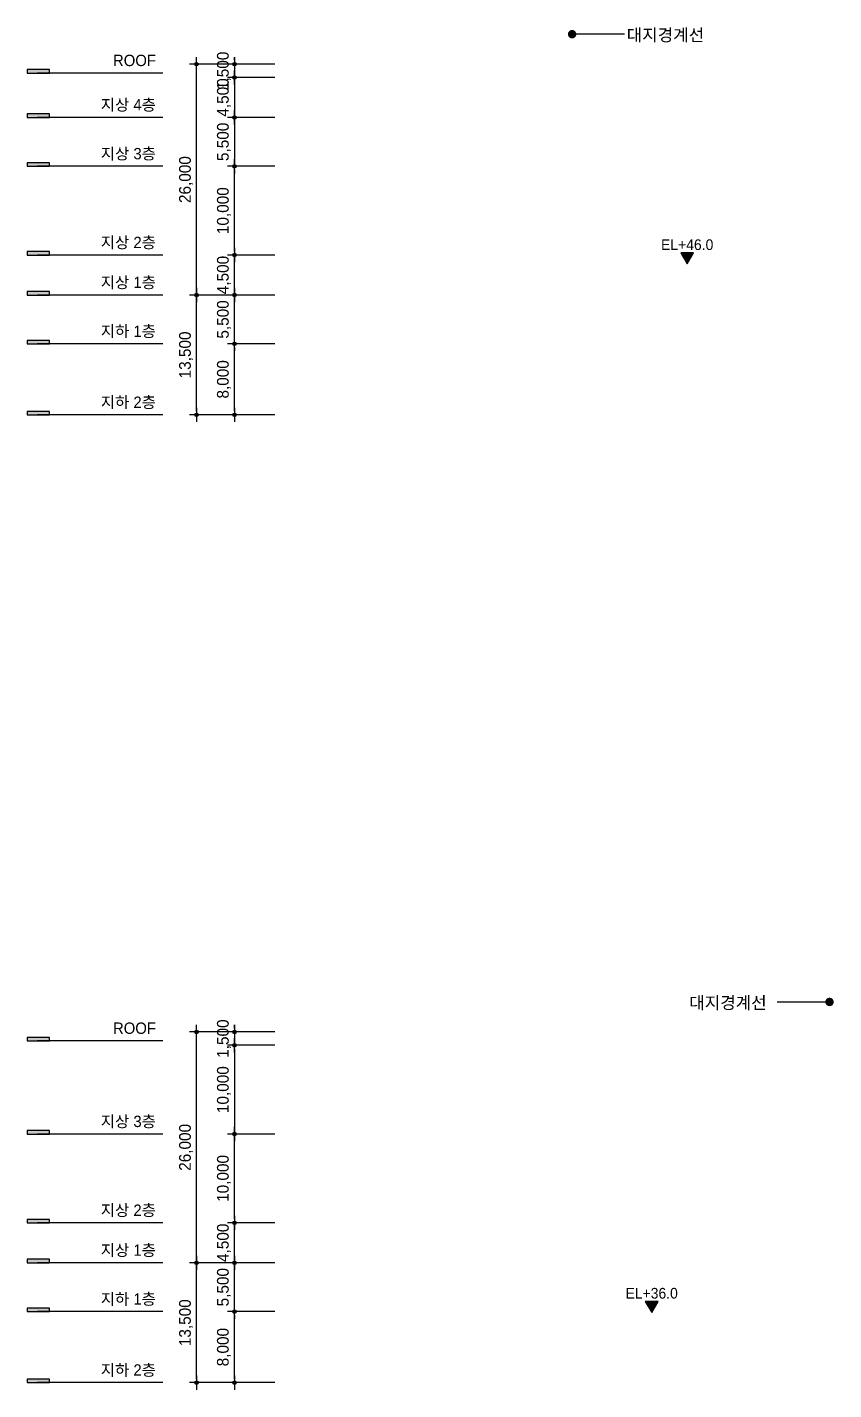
# Model space of a CAD drawing. Header units: millimetres. Extents: x -3116312 to -2472758, y -5198005 to -4982383.
# Drawn here: x -2780312 to -2689487, y -5176054 to -5022595 of the extents above; entities that cross this region are included whole.
import ezdxf
from ezdxf.enums import TextEntityAlignment as Align

# ---------------------------------------------------------------- set-up
doc = ezdxf.new("R2010")
doc.units = ezdxf.units.MM
for name, color, linetype in [('$ZCDB_AUDIT_GENERATED_600D14', 7, 'Continuous'), ('$ZCDB_AUDIT_GENERATED_600D15', 7, 'Continuous'), ('㈜SE&C DIM', 7, 'Continuous'), ('㈜SE&C TEXT 1', 3, 'Continuous'), ('㈜SE&C 벽체 3', 4, 'Continuous'), ('㈜SE&C 심볼', 7, 'Continuous')]:
    doc.layers.add(name, color=color, linetype=linetype)
doc.styles.add('돋움', font='')
doc.styles.get('돋움').set_extended_font_data('돋움')
doc.dimstyles.new('DIM_400(외부치수)', dxfattribs={"dimscale": 1200, "dimtxt": 3.3, "dimasz": 1, "dimexe": 2, "dimexo": 2, "dimgap": 1, "dimtad": 1, "dimdec": 0, "dimdsep": 46, "dimlunit": 6, "dimtxsty": '돋움', "dimblk1": 'DIMDOT', "dimblk2": 'DIMDOT', "dimsah": 1, "dimcen": 2.5, "dimdle": 1.5, "dimclrd": 8, "dimclre": 8, "dimclrt": 3, "dimadec": 0, "dimazin": 0, "dimtfac": 1, "dimtdec": 0, "dimtix": 1, "dimtmove": 2, "dimatfit": 3, "dimldrblk": 'DIMDOT', "dimfxl": 1, "dimtvp": 1, "dimtolj": 1, "dimtzin": 0, "dimarcsym": 0})

# ---------------------------------------------------------------- blocks, each defined once
blk = doc.blocks.new('DIMDOT')
at = {"color": 0}
blk.add_line((-2, 0), (2, 0), dxfattribs=at)
for radius in [0.5, 0.25]:
    blk.add_circle((0, 0), radius, dxfattribs=at)
blk = doc.blocks.new('*D64')
at = {"layer": 'Defpoints', "color": 0}
for p in [(-2761242, -5135754), (-2751642, -5135754), (-2751642, -5161754)]:
    blk.add_point(p, dxfattribs=at)
at = {"layer": '㈜SE&C DIM', "color": 8, "lineweight": -2, "ltscale": 10}
for p, q in [((-2752442, -5135754), (-2762042, -5135754)), ((-2761242, -5161354), (-2761242, -5136154)), ((-2752442, -5161754), (-2762042, -5161754))]:
    blk.add_line(p, q, dxfattribs=at)
at = {"layer": '㈜SE&C DIM', "color": 8, "lineweight": -2, "xscale": 400, "yscale": 400, "zscale": 400}
for p, rotation in [((-2761242, -5135754), 90), ((-2761242, -5161754), 270)]:
    blk.add_blockref('DIMDOT', p, dxfattribs=dict(at, rotation=rotation))
at = {"layer": '㈜SE&C DIM', "color": 3, "insert": (-2762430, -5148754), "char_height": 1320, "attachment_point": 5, "rotation": 90, "style": '돋움'}
blk.add_mtext('\\A1;26,000', dxfattribs=at)
blk = doc.blocks.new('*D65')
at = {"layer": 'Defpoints', "color": 0}
for p in [(-2756975, -5157254), (-2751642, -5157254), (-2751642, -5161754)]:
    blk.add_point(p, dxfattribs=at)
at = {"layer": '㈜SE&C DIM', "color": 8, "lineweight": -2, "ltscale": 10}
for p, q in [((-2752442, -5157254), (-2757775, -5157254)), ((-2756975, -5156854), (-2756975, -5156454)), ((-2756975, -5161754), (-2756975, -5157254)), ((-2752442, -5161754), (-2757775, -5161754)), ((-2756975, -5162154), (-2756975, -5162554))]:
    blk.add_line(p, q, dxfattribs=at)
at = {"layer": '㈜SE&C DIM', "color": 8, "lineweight": -2, "xscale": 400, "yscale": 400, "zscale": 400}
for p, rotation in [((-2756975, -5157254), 270), ((-2756975, -5161754), 90)]:
    blk.add_blockref('DIMDOT', p, dxfattribs=dict(at, rotation=rotation))
at = {"layer": '㈜SE&C DIM', "color": 3, "insert": (-2758163, -5159504), "char_height": 1320, "attachment_point": 5, "rotation": 90, "style": '돋움'}
blk.add_mtext('\\A1;4,500', dxfattribs=at)
blk = doc.blocks.new('*D66')
at = {"layer": 'Defpoints', "color": 0}
for p in [(-2751642, -5137254), (-2756975, -5147254), (-2751642, -5147254)]:
    blk.add_point(p, dxfattribs=at)
at = {"layer": '㈜SE&C DIM', "color": 8, "lineweight": -2, "ltscale": 10}
for p, q in [((-2752442, -5137254), (-2757775, -5137254)), ((-2756975, -5137654), (-2756975, -5146854)), ((-2752442, -5147254), (-2757775, -5147254))]:
    blk.add_line(p, q, dxfattribs=at)
at = {"layer": '㈜SE&C DIM', "color": 8, "lineweight": -2, "xscale": 400, "yscale": 400, "zscale": 400}
for p, rotation in [((-2756975, -5137254), 90), ((-2756975, -5147254), 270)]:
    blk.add_blockref('DIMDOT', p, dxfattribs=dict(at, rotation=rotation))
at = {"layer": '㈜SE&C DIM', "color": 3, "insert": (-2758163, -5142254), "char_height": 1320, "attachment_point": 5, "rotation": 90, "style": '돋움'}
blk.add_mtext('\\A1;10,000', dxfattribs=at)
blk = doc.blocks.new('*D67')
at = {"layer": 'Defpoints', "color": 0}
for p in [(-2751642, -5135754), (-2756975, -5137254), (-2751642, -5137254)]:
    blk.add_point(p, dxfattribs=at)
at = {"layer": '㈜SE&C DIM', "color": 8, "lineweight": -2, "ltscale": 10}
for p, q in [((-2752442, -5135754), (-2757775, -5135754)), ((-2756975, -5135354), (-2756975, -5134954)), ((-2756975, -5135754), (-2756975, -5137254)), ((-2752442, -5137254), (-2757775, -5137254)), ((-2756975, -5137654), (-2756975, -5138054))]:
    blk.add_line(p, q, dxfattribs=at)
at = {"layer": '㈜SE&C DIM', "color": 8, "lineweight": -2, "xscale": 400, "yscale": 400, "zscale": 400}
for p, rotation in [((-2756975, -5135754), 270), ((-2756975, -5137254), 90)]:
    blk.add_blockref('DIMDOT', p, dxfattribs=dict(at, rotation=rotation))
at = {"layer": '㈜SE&C DIM', "color": 3, "insert": (-2758163, -5136504), "char_height": 1320, "attachment_point": 5, "rotation": 90, "style": '돋움'}
blk.add_mtext('\\A1;1,500', dxfattribs=at)
blk = doc.blocks.new('*D68')
at = {"layer": 'Defpoints', "color": 0}
for p in [(-2756975, -5161754), (-2751642, -5161754), (-2751642, -5167254)]:
    blk.add_point(p, dxfattribs=at)
at = {"layer": '㈜SE&C DIM', "color": 8, "lineweight": -2, "ltscale": 10}
for p, q in [((-2752442, -5161754), (-2757775, -5161754)), ((-2756975, -5161354), (-2756975, -5160954)), ((-2756975, -5167254), (-2756975, -5161754)), ((-2752442, -5167254), (-2757775, -5167254)), ((-2756975, -5167654), (-2756975, -5168054))]:
    blk.add_line(p, q, dxfattribs=at)
at = {"layer": '㈜SE&C DIM', "color": 8, "lineweight": -2, "xscale": 400, "yscale": 400, "zscale": 400}
for p, rotation in [((-2756975, -5161754), 270), ((-2756975, -5167254), 90)]:
    blk.add_blockref('DIMDOT', p, dxfattribs=dict(at, rotation=rotation))
at = {"layer": '㈜SE&C DIM', "color": 3, "insert": (-2758163, -5164504), "char_height": 1320, "attachment_point": 5, "rotation": 90, "style": '돋움'}
blk.add_mtext('\\A1;5,500', dxfattribs=at)
blk = doc.blocks.new('*D69')
at = {"layer": 'Defpoints', "color": 0}
for p in [(-2761242, -5161754), (-2751642, -5161754), (-2751642, -5175254)]:
    blk.add_point(p, dxfattribs=at)
at = {"layer": '㈜SE&C DIM', "color": 8, "lineweight": -2, "ltscale": 10}
for p, q in [((-2752442, -5161754), (-2762042, -5161754)), ((-2761242, -5174854), (-2761242, -5162154)), ((-2752442, -5175254), (-2762042, -5175254))]:
    blk.add_line(p, q, dxfattribs=at)
at = {"layer": '㈜SE&C DIM', "color": 8, "lineweight": -2, "xscale": 400, "yscale": 400, "zscale": 400}
for p, rotation in [((-2761242, -5161754), 90), ((-2761242, -5175254), 270)]:
    blk.add_blockref('DIMDOT', p, dxfattribs=dict(at, rotation=rotation))
at = {"layer": '㈜SE&C DIM', "color": 3, "insert": (-2762430, -5168504), "char_height": 1320, "attachment_point": 5, "rotation": 90, "style": '돋움'}
blk.add_mtext('\\A1;13,500', dxfattribs=at)
blk = doc.blocks.new('*D70')
at = {"layer": 'Defpoints', "color": 0}
for p in [(-2756975, -5147254), (-2751642, -5147254), (-2751642, -5157254)]:
    blk.add_point(p, dxfattribs=at)
at = {"layer": '㈜SE&C DIM', "color": 8, "lineweight": -2, "ltscale": 10}
for p, q in [((-2752442, -5147254), (-2757775, -5147254)), ((-2756975, -5156854), (-2756975, -5147654)), ((-2752442, -5157254), (-2757775, -5157254))]:
    blk.add_line(p, q, dxfattribs=at)
at = {"layer": '㈜SE&C DIM', "color": 8, "lineweight": -2, "xscale": 400, "yscale": 400, "zscale": 400}
for p, rotation in [((-2756975, -5147254), 90), ((-2756975, -5157254), 270)]:
    blk.add_blockref('DIMDOT', p, dxfattribs=dict(at, rotation=rotation))
at = {"layer": '㈜SE&C DIM', "color": 3, "insert": (-2758163, -5152254), "char_height": 1320, "attachment_point": 5, "rotation": 90, "style": '돋움'}
blk.add_mtext('\\A1;10,000', dxfattribs=at)
blk = doc.blocks.new('*D71')
at = {"layer": 'Defpoints', "color": 0}
for p in [(-2756975, -5167254), (-2751642, -5167254), (-2751642, -5175254)]:
    blk.add_point(p, dxfattribs=at)
at = {"layer": '㈜SE&C DIM', "color": 8, "lineweight": -2, "ltscale": 10}
for p, q in [((-2752442, -5167254), (-2757775, -5167254)), ((-2756975, -5174854), (-2756975, -5167654)), ((-2752442, -5175254), (-2757775, -5175254))]:
    blk.add_line(p, q, dxfattribs=at)
at = {"layer": '㈜SE&C DIM', "color": 8, "lineweight": -2, "xscale": 400, "yscale": 400, "zscale": 400}
for p, rotation in [((-2756975, -5167254), 90), ((-2756975, -5175254), 270)]:
    blk.add_blockref('DIMDOT', p, dxfattribs=dict(at, rotation=rotation))
at = {"layer": '㈜SE&C DIM', "color": 3, "insert": (-2758163, -5171254), "char_height": 1320, "attachment_point": 5, "rotation": 90, "style": '돋움'}
blk.add_mtext('\\A1;8,000', dxfattribs=at)
blk = doc.blocks.new('*D73')
at = {"layer": 'Defpoints', "color": 0}
for p in [(-2761242, -5026754), (-2751642, -5026754), (-2751642, -5052754)]:
    blk.add_point(p, dxfattribs=at)
at = {"layer": '㈜SE&C DIM', "color": 8, "lineweight": -2, "ltscale": 10}
for p, q in [((-2752442, -5026754), (-2762042, -5026754)), ((-2761242, -5052354), (-2761242, -5027154)), ((-2752442, -5052754), (-2762042, -5052754))]:
    blk.add_line(p, q, dxfattribs=at)
at = {"layer": '㈜SE&C DIM', "color": 8, "lineweight": -2, "xscale": 400, "yscale": 400, "zscale": 400}
for p, rotation in [((-2761242, -5026754), 90), ((-2761242, -5052754), 270)]:
    blk.add_blockref('DIMDOT', p, dxfattribs=dict(at, rotation=rotation))
at = {"layer": '㈜SE&C DIM', "color": 3, "insert": (-2762430, -5039754), "char_height": 1320, "attachment_point": 5, "rotation": 90, "style": '돋움'}
blk.add_mtext('\\A1;26,000', dxfattribs=at)
blk = doc.blocks.new('*D74')
at = {"layer": 'Defpoints', "color": 0}
for p in [(-2756975, -5048254), (-2751642, -5048254), (-2751642, -5052754)]:
    blk.add_point(p, dxfattribs=at)
at = {"layer": '㈜SE&C DIM', "color": 8, "lineweight": -2, "ltscale": 10}
for p, q in [((-2752442, -5048254), (-2757775, -5048254)), ((-2756975, -5047854), (-2756975, -5047454)), ((-2756975, -5052754), (-2756975, -5048254)), ((-2752442, -5052754), (-2757775, -5052754)), ((-2756975, -5053154), (-2756975, -5053554))]:
    blk.add_line(p, q, dxfattribs=at)
at = {"layer": '㈜SE&C DIM', "color": 8, "lineweight": -2, "xscale": 400, "yscale": 400, "zscale": 400}
for p, rotation in [((-2756975, -5048254), 270), ((-2756975, -5052754), 90)]:
    blk.add_blockref('DIMDOT', p, dxfattribs=dict(at, rotation=rotation))
at = {"layer": '㈜SE&C DIM', "color": 3, "insert": (-2758163, -5050504), "char_height": 1320, "attachment_point": 5, "rotation": 90, "style": '돋움'}
blk.add_mtext('\\A1;4,500', dxfattribs=at)
blk = doc.blocks.new('*D75')
at = {"layer": 'Defpoints', "color": 0}
for p in [(-2751642, -5032754), (-2756975, -5038254), (-2751642, -5038254)]:
    blk.add_point(p, dxfattribs=at)
at = {"layer": '㈜SE&C DIM', "color": 8, "lineweight": -2, "ltscale": 10}
for p, q in [((-2752442, -5032754), (-2757775, -5032754)), ((-2756975, -5032354), (-2756975, -5031954)), ((-2756975, -5032754), (-2756975, -5038254)), ((-2752442, -5038254), (-2757775, -5038254)), ((-2756975, -5038654), (-2756975, -5039054))]:
    blk.add_line(p, q, dxfattribs=at)
at = {"layer": '㈜SE&C DIM', "color": 8, "lineweight": -2, "xscale": 400, "yscale": 400, "zscale": 400}
for p, rotation in [((-2756975, -5032754), 270), ((-2756975, -5038254), 90)]:
    blk.add_blockref('DIMDOT', p, dxfattribs=dict(at, rotation=rotation))
at = {"layer": '㈜SE&C DIM', "color": 3, "insert": (-2758163, -5035504), "char_height": 1320, "attachment_point": 5, "rotation": 90, "style": '돋움'}
blk.add_mtext('\\A1;5,500', dxfattribs=at)
blk = doc.blocks.new('*D76')
at = {"layer": 'Defpoints', "color": 0}
for p in [(-2751642, -5026754), (-2756975, -5028254), (-2751642, -5028254)]:
    blk.add_point(p, dxfattribs=at)
at = {"layer": '㈜SE&C DIM', "color": 8, "lineweight": -2, "ltscale": 10}
for p, q in [((-2752442, -5026754), (-2757775, -5026754)), ((-2756975, -5026354), (-2756975, -5025954)), ((-2756975, -5026754), (-2756975, -5028254)), ((-2752442, -5028254), (-2757775, -5028254)), ((-2756975, -5028654), (-2756975, -5029054))]:
    blk.add_line(p, q, dxfattribs=at)
at = {"layer": '㈜SE&C DIM', "color": 8, "lineweight": -2, "xscale": 400, "yscale": 400, "zscale": 400}
for p, rotation in [((-2756975, -5026754), 270), ((-2756975, -5028254), 90)]:
    blk.add_blockref('DIMDOT', p, dxfattribs=dict(at, rotation=rotation))
at = {"layer": '㈜SE&C DIM', "color": 3, "insert": (-2758163, -5027504), "char_height": 1320, "attachment_point": 5, "rotation": 90, "style": '돋움'}
blk.add_mtext('\\A1;1,500', dxfattribs=at)
blk = doc.blocks.new('*D77')
at = {"layer": 'Defpoints', "color": 0}
for p in [(-2756975, -5052754), (-2751642, -5052754), (-2751642, -5058254)]:
    blk.add_point(p, dxfattribs=at)
at = {"layer": '㈜SE&C DIM', "color": 8, "lineweight": -2, "ltscale": 10}
for p, q in [((-2752442, -5052754), (-2757775, -5052754)), ((-2756975, -5052354), (-2756975, -5051954)), ((-2756975, -5058254), (-2756975, -5052754)), ((-2752442, -5058254), (-2757775, -5058254)), ((-2756975, -5058654), (-2756975, -5059054))]:
    blk.add_line(p, q, dxfattribs=at)
at = {"layer": '㈜SE&C DIM', "color": 8, "lineweight": -2, "xscale": 400, "yscale": 400, "zscale": 400}
for p, rotation in [((-2756975, -5052754), 270), ((-2756975, -5058254), 90)]:
    blk.add_blockref('DIMDOT', p, dxfattribs=dict(at, rotation=rotation))
at = {"layer": '㈜SE&C DIM', "color": 3, "insert": (-2758163, -5055504), "char_height": 1320, "attachment_point": 5, "rotation": 90, "style": '돋움'}
blk.add_mtext('\\A1;5,500', dxfattribs=at)
blk = doc.blocks.new('*D78')
at = {"layer": 'Defpoints', "color": 0}
for p in [(-2761242, -5052754), (-2751642, -5052754), (-2751642, -5066254)]:
    blk.add_point(p, dxfattribs=at)
at = {"layer": '㈜SE&C DIM', "color": 8, "lineweight": -2, "ltscale": 10}
for p, q in [((-2752442, -5052754), (-2762042, -5052754)), ((-2761242, -5065854), (-2761242, -5053154)), ((-2752442, -5066254), (-2762042, -5066254))]:
    blk.add_line(p, q, dxfattribs=at)
at = {"layer": '㈜SE&C DIM', "color": 8, "lineweight": -2, "xscale": 400, "yscale": 400, "zscale": 400}
for p, rotation in [((-2761242, -5052754), 90), ((-2761242, -5066254), 270)]:
    blk.add_blockref('DIMDOT', p, dxfattribs=dict(at, rotation=rotation))
at = {"layer": '㈜SE&C DIM', "color": 3, "insert": (-2762430, -5059504), "char_height": 1320, "attachment_point": 5, "rotation": 90, "style": '돋움'}
blk.add_mtext('\\A1;13,500', dxfattribs=at)
blk = doc.blocks.new('*D79')
at = {"layer": 'Defpoints', "color": 0}
for p in [(-2756975, -5038254), (-2751642, -5038254), (-2751642, -5048254)]:
    blk.add_point(p, dxfattribs=at)
at = {"layer": '㈜SE&C DIM', "color": 8, "lineweight": -2, "ltscale": 10}
for p, q in [((-2752442, -5038254), (-2757775, -5038254)), ((-2756975, -5047854), (-2756975, -5038654)), ((-2752442, -5048254), (-2757775, -5048254))]:
    blk.add_line(p, q, dxfattribs=at)
at = {"layer": '㈜SE&C DIM', "color": 8, "lineweight": -2, "xscale": 400, "yscale": 400, "zscale": 400}
for p, rotation in [((-2756975, -5038254), 90), ((-2756975, -5048254), 270)]:
    blk.add_blockref('DIMDOT', p, dxfattribs=dict(at, rotation=rotation))
at = {"layer": '㈜SE&C DIM', "color": 3, "insert": (-2758163, -5043254), "char_height": 1320, "attachment_point": 5, "rotation": 90, "style": '돋움'}
blk.add_mtext('\\A1;10,000', dxfattribs=at)
blk = doc.blocks.new('*D80')
at = {"layer": 'Defpoints', "color": 0}
for p in [(-2756975, -5058254), (-2751642, -5058254), (-2751642, -5066254)]:
    blk.add_point(p, dxfattribs=at)
at = {"layer": '㈜SE&C DIM', "color": 8, "lineweight": -2, "ltscale": 10}
for p, q in [((-2752442, -5058254), (-2757775, -5058254)), ((-2756975, -5065854), (-2756975, -5058654)), ((-2752442, -5066254), (-2757775, -5066254))]:
    blk.add_line(p, q, dxfattribs=at)
at = {"layer": '㈜SE&C DIM', "color": 8, "lineweight": -2, "xscale": 400, "yscale": 400, "zscale": 400}
for p, rotation in [((-2756975, -5058254), 90), ((-2756975, -5066254), 270)]:
    blk.add_blockref('DIMDOT', p, dxfattribs=dict(at, rotation=rotation))
at = {"layer": '㈜SE&C DIM', "color": 3, "insert": (-2758163, -5062254), "char_height": 1320, "attachment_point": 5, "rotation": 90, "style": '돋움'}
blk.add_mtext('\\A1;8,000', dxfattribs=at)
blk = doc.blocks.new('*D81')
at = {"layer": 'Defpoints', "color": 0}
for p in [(-2751642, -5028254), (-2756975, -5032754), (-2751642, -5032754)]:
    blk.add_point(p, dxfattribs=at)
at = {"layer": '㈜SE&C DIM', "color": 8, "lineweight": -2, "ltscale": 10}
for p, q in [((-2752442, -5028254), (-2757775, -5028254)), ((-2756975, -5027854), (-2756975, -5027454)), ((-2756975, -5028254), (-2756975, -5032754)), ((-2752442, -5032754), (-2757775, -5032754)), ((-2756975, -5033154), (-2756975, -5033554))]:
    blk.add_line(p, q, dxfattribs=at)
at = {"layer": '㈜SE&C DIM', "color": 8, "lineweight": -2, "xscale": 400, "yscale": 400, "zscale": 400}
for p, rotation in [((-2756975, -5028254), 270), ((-2756975, -5032754), 90)]:
    blk.add_blockref('DIMDOT', p, dxfattribs=dict(at, rotation=rotation))
at = {"layer": '㈜SE&C DIM', "color": 3, "insert": (-2758163, -5030504), "char_height": 1320, "attachment_point": 5, "rotation": 90, "style": '돋움'}
blk.add_mtext('\\A1;4,500', dxfattribs=at)

msp = doc.modelspace()

# ---------------------------------------------------------------- hatches: boundary and pattern name
at = {"layer": '㈜SE&C 심볼'}
h = msp.add_hatch(color=166, dxfattribs=at)
h.dxf.hatch_style = 1
h.paths.add_polyline_path([(-2780311.66, -5027365.05), (-2780311.66, -5027754.36), (-2777815.45, -5027754.36), (-2777815.45, -5027365.05)])
h = msp.add_hatch(color=166, dxfattribs=at)
h.dxf.hatch_style = 1
h.paths.add_polyline_path([(-2780311.66, -5032365.05), (-2780311.66, -5032754.36), (-2777815.45, -5032754.36), (-2777815.45, -5032365.05)])
h = msp.add_hatch(color=166, dxfattribs=at)
h.dxf.hatch_style = 1
h.paths.add_polyline_path([(-2780311.66, -5037865.05), (-2780311.66, -5038254.36), (-2777815.45, -5038254.36), (-2777815.45, -5037865.05)])
h = msp.add_hatch(color=166, dxfattribs=at)
h.dxf.hatch_style = 1
h.paths.add_polyline_path([(-2780311.66, -5047865.05), (-2780311.66, -5048254.36), (-2777815.45, -5048254.36), (-2777815.45, -5047865.05)])
for points in [[(-2705991.42, -5049254.36), (-2705274.35, -5048012.36), (-2706708.49, -5048012.36)], [(-2709991.94, -5167354.36), (-2709274.87, -5166112.36), (-2710709.01, -5166112.36)]]:
    msp.add_hatch(color=256, dxfattribs=at).paths.add_polyline_path(points)
h = msp.add_hatch(color=166, dxfattribs=at)
h.dxf.hatch_style = 1
h.paths.add_polyline_path([(-2780311.66, -5052365.05), (-2780311.66, -5052754.36), (-2777815.45, -5052754.36), (-2777815.45, -5052365.05)])
h = msp.add_hatch(color=166, dxfattribs=at)
h.dxf.hatch_style = 1
h.paths.add_polyline_path([(-2780311.66, -5057865.05), (-2780311.66, -5058254.36), (-2777815.45, -5058254.36), (-2777815.45, -5057865.05)])
h = msp.add_hatch(color=166, dxfattribs=at)
h.dxf.hatch_style = 1
h.paths.add_polyline_path([(-2780311.66, -5065865.05), (-2780311.66, -5066254.36), (-2777815.45, -5066254.36), (-2777815.45, -5065865.05)])
h = msp.add_hatch(color=166, dxfattribs=at)
h.dxf.hatch_style = 1
h.paths.add_polyline_path([(-2780311.66, -5136365.05), (-2780311.66, -5136754.36), (-2777815.45, -5136754.36), (-2777815.45, -5136365.05)])
h = msp.add_hatch(color=166, dxfattribs=at)
h.dxf.hatch_style = 1
h.paths.add_polyline_path([(-2780311.66, -5146865.05), (-2780311.66, -5147254.36), (-2777815.45, -5147254.36), (-2777815.45, -5146865.05)])
h = msp.add_hatch(color=166, dxfattribs=at)
h.dxf.hatch_style = 1
h.paths.add_polyline_path([(-2780311.66, -5156865.05), (-2780311.66, -5157254.36), (-2777815.45, -5157254.36), (-2777815.45, -5156865.05)])
h = msp.add_hatch(color=166, dxfattribs=at)
h.dxf.hatch_style = 1
h.paths.add_polyline_path([(-2780311.66, -5161365.05), (-2780311.66, -5161754.36), (-2777815.45, -5161754.36), (-2777815.45, -5161365.05)])
h = msp.add_hatch(color=166, dxfattribs=at)
h.dxf.hatch_style = 1
h.paths.add_polyline_path([(-2780311.66, -5166865.05), (-2780311.66, -5167254.36), (-2777815.45, -5167254.36), (-2777815.45, -5166865.05)])
h = msp.add_hatch(color=166, dxfattribs=at)
h.dxf.hatch_style = 1
h.paths.add_polyline_path([(-2780311.66, -5174865.05), (-2780311.66, -5175254.36), (-2777815.45, -5175254.36), (-2777815.45, -5174865.05)])

# ---------------------------------------------------------------- linework, layer by layer
at = {"layer": '$ZCDB_AUDIT_GENERATED_600D15', "color": 1, "const_width": 474.41, "elevation": 11249.76}
for points in [[(-2718949.95, -5023139.73, -1), (-2718949.95, -5023614.15, -1)], [(-2689961.45, -5132139.73, 1), (-2689961.45, -5132614.15, 1)]]:
    msp.add_lwpolyline(points, format="xyb", close=True, dxfattribs=at)
at = {"layer": '$ZCDB_AUDIT_GENERATED_600D15', "color": 1, "elevation": 11249.76}
for points in [[(-2713045.12, -5023376.94), (-2718949.95, -5023376.94)], [(-2695866.29, -5132376.94), (-2689961.45, -5132376.94)]]:
    msp.add_lwpolyline(points, dxfattribs=at)
at = {"layer": '㈜SE&C 벽체 3', "color": 252}
for points, elevation in [([(-2705991.42, -5049254.36), (-2705274.35, -5048012.36), (-2706708.49, -5048012.36), (-2705991.42, -5049254.36)], 11249.76), ([(-2709991.94, -5167354.36), (-2709274.87, -5166112.36), (-2710709.01, -5166112.36), (-2709991.94, -5167354.36)], 219374.76)]:
    msp.add_lwpolyline(points, close=True, dxfattribs=dict(at, elevation=elevation))
at = {"layer": '㈜SE&C 심볼', "color": 166}
for p, q in [((-2765034.96, -5027754.36, 224223.91), (-2779190.77, -5027754.36, 224223.91)), ((-2765034.96, -5032754.36, 224223.91), (-2779190.77, -5032754.36, 224223.91)), ((-2765034.96, -5038254.36, 224223.91), (-2779190.77, -5038254.36, 224223.91)), ((-2765034.96, -5048254.36, 224223.91), (-2779190.77, -5048254.36, 224223.91)), ((-2765034.96, -5052754.36, 224223.91), (-2779190.77, -5052754.36, 224223.91)), ((-2765034.96, -5058254.36, 224223.91), (-2779190.77, -5058254.36, 224223.91)), ((-2765034.96, -5066254.36, 224223.91), (-2779190.77, -5066254.36, 224223.91)), ((-2765034.96, -5136754.36, 224223.91), (-2779190.77, -5136754.36, 224223.91)), ((-2765034.96, -5147254.36, 224223.91), (-2779190.77, -5147254.36, 224223.91)), ((-2765034.96, -5157254.36, 224223.91), (-2779190.77, -5157254.36, 224223.91)), ((-2765034.96, -5161754.36, 224223.91), (-2779190.77, -5161754.36, 224223.91)), ((-2765034.96, -5167254.36, 224223.91), (-2779190.77, -5167254.36, 224223.91)), ((-2765034.96, -5175254.36, 224223.91), (-2779190.77, -5175254.36, 224223.91))]:
    msp.add_line(p, q, dxfattribs=at)
at = {"layer": '㈜SE&C 심볼', "color": 166, "elevation": 224223.91}
for points in [[(-2777815.45, -5027754.36), (-2777815.45, -5027365.05), (-2780311.66, -5027365.05), (-2780311.66, -5027754.36)], [(-2777815.45, -5032754.36), (-2777815.45, -5032365.05), (-2780311.66, -5032365.05), (-2780311.66, -5032754.36)], [(-2777815.45, -5038254.36), (-2777815.45, -5037865.05), (-2780311.66, -5037865.05), (-2780311.66, -5038254.36)], [(-2777815.45, -5048254.36), (-2777815.45, -5047865.05), (-2780311.66, -5047865.05), (-2780311.66, -5048254.36)], [(-2777815.45, -5052754.36), (-2777815.45, -5052365.05), (-2780311.66, -5052365.05), (-2780311.66, -5052754.36)], [(-2777815.45, -5058254.36), (-2777815.45, -5057865.05), (-2780311.66, -5057865.05), (-2780311.66, -5058254.36)], [(-2777815.45, -5066254.36), (-2777815.45, -5065865.05), (-2780311.66, -5065865.05), (-2780311.66, -5066254.36)], [(-2777815.45, -5136754.36), (-2777815.45, -5136365.05), (-2780311.66, -5136365.05), (-2780311.66, -5136754.36)], [(-2777815.45, -5147254.36), (-2777815.45, -5146865.05), (-2780311.66, -5146865.05), (-2780311.66, -5147254.36)], [(-2777815.45, -5157254.36), (-2777815.45, -5156865.05), (-2780311.66, -5156865.05), (-2780311.66, -5157254.36)], [(-2777815.45, -5161754.36), (-2777815.45, -5161365.05), (-2780311.66, -5161365.05), (-2780311.66, -5161754.36)], [(-2777815.45, -5167254.36), (-2777815.45, -5166865.05), (-2780311.66, -5166865.05), (-2780311.66, -5167254.36)], [(-2777815.45, -5175254.36), (-2777815.45, -5174865.05), (-2780311.66, -5174865.05), (-2780311.66, -5175254.36)]]:
    msp.add_lwpolyline(points, close=True, dxfattribs=at)

# ---------------------------------------------------------------- texts
at = {"layer": '$ZCDB_AUDIT_GENERATED_600D14', "style": '돋움'}
for p in [(-2712800.9, -5023467.17, 11249.76), (-2705759.23, -5132467.17, 11249.76)]:
    msp.add_text('대지경계선', height=1388.889, dxfattribs=at).set_placement(p, align=Align.MIDDLE_LEFT)
at = {"layer": '㈜SE&C TEXT 1', "style": '돋움'}
for s, p in [('ROOF', (-2765818.68, -5026970.64, 224223.91)), ('지상 4층', (-2765818.68, -5031970.64, 224223.91)), ('지상 3층', (-2765818.68, -5037470.64, 224223.91)), ('지상 2층', (-2765818.68, -5047470.64, 224223.91)), ('지상 1층', (-2765818.68, -5051970.64, 224223.91)), ('지하 1층', (-2765818.68, -5057470.64, 224223.91)), ('지하 2층', (-2765818.68, -5065470.64, 224223.91)), ('ROOF', (-2765818.68, -5135970.64, 224223.91)), ('지상 3층', (-2765818.68, -5146470.64, 224223.91)), ('지상 2층', (-2765818.68, -5156470.64, 224223.91)), ('지상 1층', (-2765818.68, -5160970.64, 224223.91)), ('지하 1층', (-2765818.68, -5166470.64, 224223.91)), ('지하 2층', (-2765818.68, -5174470.64, 224223.91))]:
    msp.add_text(s, height=1280, dxfattribs=at).set_placement(p, align=Align.RIGHT)
for s, p in [('EL+46.0', (-2705991.42, -5047683.59, 11249.76)), ('EL+36.0', (-2709991.94, -5165783.58, 219374.76))]:
    msp.add_text(s, height=1199.489, dxfattribs=at).set_placement(p, align=Align.CENTER)

# ---------------------------------------------------------------- dimensions: what is measured, and where the dimension line sits
at = {"layer": '㈜SE&C DIM', "ltscale": 10}
for base, p1, p2, angle, picture, middle in [((-2756975.34, -5028254.36, 11249.76), (-2751642, -5026754.36, 11249.76), (-2751642, -5028254.36, 11249.76), 90, '*D76', (-2758163.4, -5027504.36, 11249.76)), ((-2761242, -5026754.36, 11249.76), (-2751642, -5052754.36, 75348.78), (-2751642, -5026754.36, 11249.76), 270, '*D73', (-2762430.06, -5039754.36, 11249.76)), ((-2756975.34, -5032754.36, 11249.76), (-2751642, -5028254.36, 11249.76), (-2751642, -5032754.36, 11249.76), 90, '*D81', (-2758163.4, -5030504.36, 11249.76)), ((-2756975.34, -5038254.36, 11249.76), (-2751642, -5032754.36, 11249.76), (-2751642, -5038254.36, 11249.76), 90, '*D75', (-2758163.4, -5035504.36, 11249.76)), ((-2756975.34, -5038254.36, 11249.76), (-2751642, -5048254.36, 11249.76), (-2751642, -5038254.36, 11249.76), 270, '*D79', (-2758163.4, -5043254.36, 11249.76)), ((-2756975.34, -5048254.36, 11249.76), (-2751642, -5052754.36, 11249.76), (-2751642, -5048254.36, 11249.76), 270, '*D74', (-2758163.4, -5050504.36, 11249.76)), ((-2761242, -5052754.36, 11249.76), (-2751642, -5066254.36, 21111.15), (-2751642, -5052754.36, 11249.76), 270, '*D78', (-2762430.06, -5059504.36, 11249.76)), ((-2756975.34, -5052754.36, 11249.76), (-2751642, -5058254.36, 11249.76), (-2751642, -5052754.36, 11249.76), 270, '*D77', (-2758163.4, -5055504.36, 11249.76)), ((-2756975.34, -5058254.36, 11249.76), (-2751642, -5066254.36, 11249.76), (-2751642, -5058254.36, 11249.76), 270, '*D80', (-2758163.4, -5062254.36, 11249.76)), ((-2756975.34, -5137254.36, 11249.76), (-2751642, -5135754.36, 11249.76), (-2751642, -5137254.36, 11249.76), 90, '*D67', (-2758163.4, -5136504.36, 11249.76)), ((-2761242, -5135754.36, 11249.76), (-2751642, -5161754.36, 75348.78), (-2751642, -5135754.36, 11249.76), 270, '*D64', (-2762430.06, -5148754.36, 11249.76)), ((-2756975.34, -5147254.36, 11249.76), (-2751642, -5137254.36, 11249.76), (-2751642, -5147254.36, 11249.76), 90, '*D66', (-2758163.4, -5142254.36, 11249.76)), ((-2756975.34, -5147254.36, 11249.76), (-2751642, -5157254.36, 11249.76), (-2751642, -5147254.36, 11249.76), 270, '*D70', (-2758163.4, -5152254.36, 11249.76)), ((-2756975.34, -5157254.36, 11249.76), (-2751642, -5161754.36, 11249.76), (-2751642, -5157254.36, 11249.76), 270, '*D65', (-2758163.4, -5159504.36, 11249.76)), ((-2761242, -5161754.36, 11249.76), (-2751642, -5175254.36, 21111.15), (-2751642, -5161754.36, 11249.76), 270, '*D69', (-2762430.06, -5168504.36, 11249.76)), ((-2756975.34, -5161754.36, 11249.76), (-2751642, -5167254.36, 11249.76), (-2751642, -5161754.36, 11249.76), 270, '*D68', (-2758163.4, -5164504.36, 11249.76)), ((-2756975.34, -5167254.36, 11249.76), (-2751642, -5175254.36, 11249.76), (-2751642, -5167254.36, 11249.76), 270, '*D71', (-2758163.4, -5171254.36, 11249.76))]:
    dim = msp.add_linear_dim(base=base, p1=p1, p2=p2, angle=angle, dimstyle='DIM_400(외부치수)', override={"dimscale": 80, "dimtxt": 16.5, "dimasz": 5, "dimexe": 10, "dimexo": 10, "dimgap": 5, "dimtxsty": '돋움', "dimblk1": 'DIMDOT', "dimblk2": 'DIMDOT', "dimdle": 7.5}, dxfattribs=at)
    dim.commit()
    dim.dimension.update_dxf_attribs({"geometry": picture, "text_midpoint": middle})

doc.saveas('drawing.dxf')
